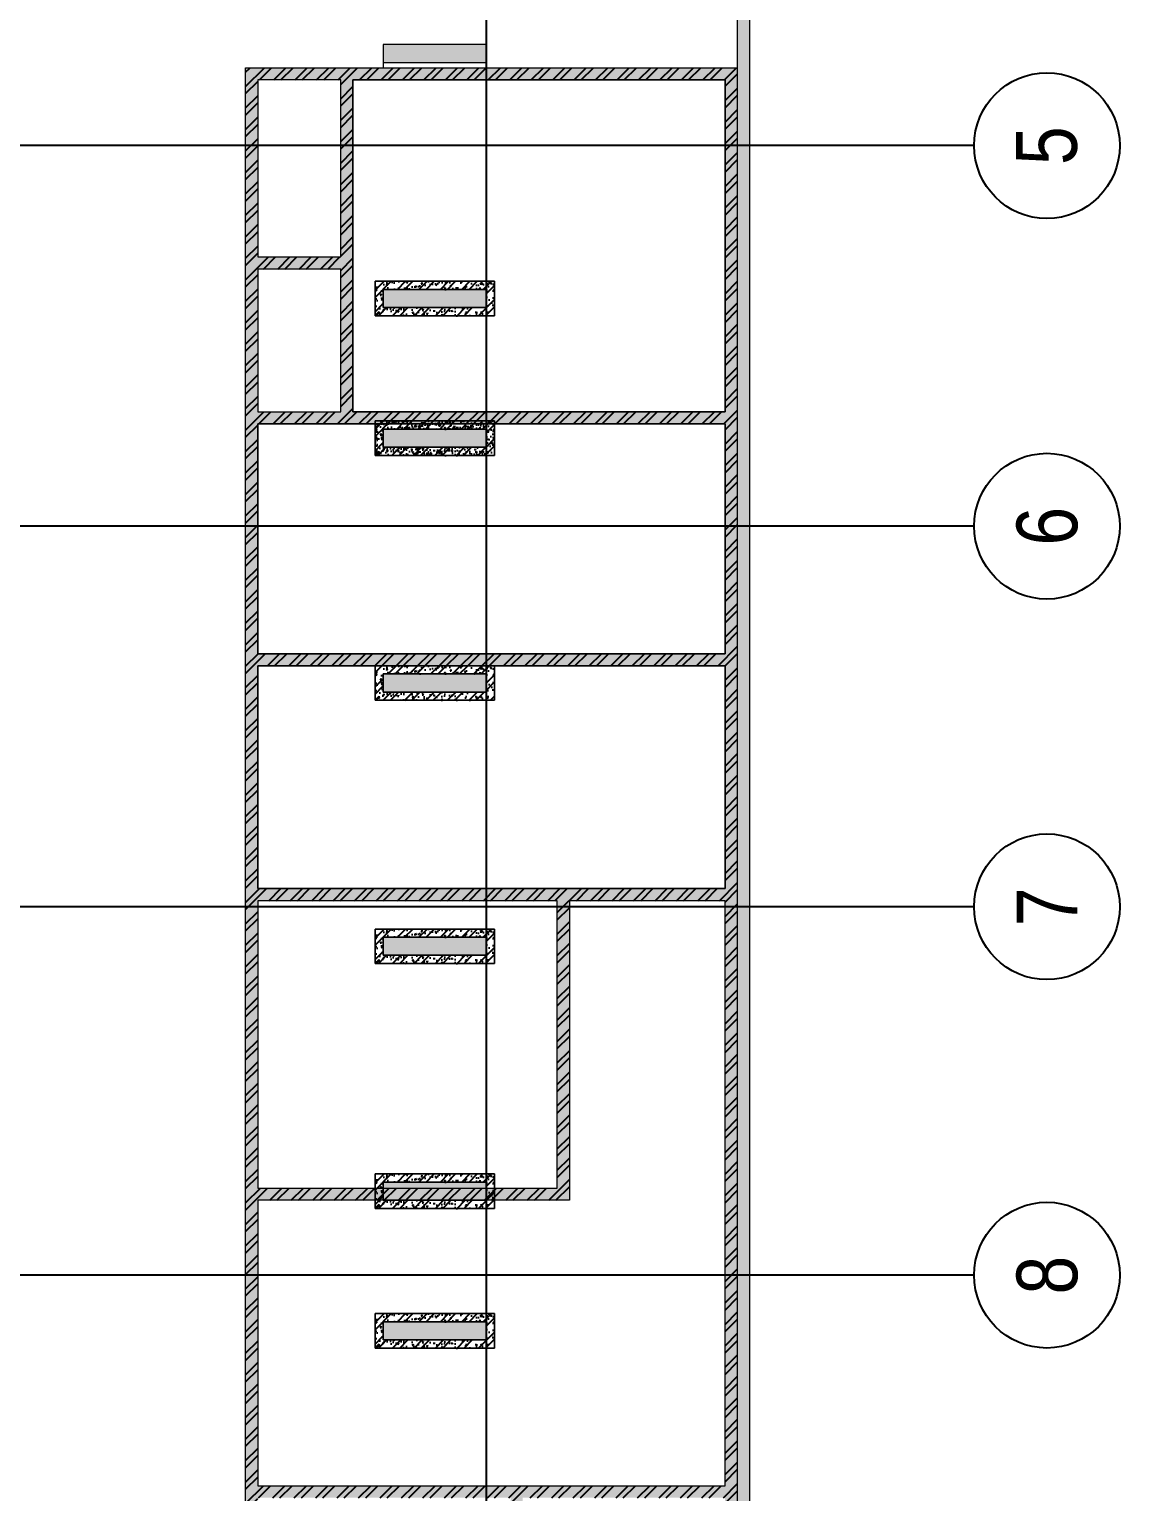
# Model space of a CAD drawing. Header units: millimetres. Extents: x -25197 to 555828, y -17247 to 174153.
# Drawn here: x 88253 to 115203, y 92300 to 128425 of the extents above; entities that cross this region are included whole.
import ezdxf
from ezdxf.enums import TextEntityAlignment as Align

# ---------------------------------------------------------------- set-up
doc = ezdxf.new("R2010")
doc.units = ezdxf.units.MM
doc.header["$LTSCALE"] = 250
doc.linetypes.add('CHG_XX_Cot_Ham 2$0$MB_Luoi truc$0$HTT Hidden 21', pattern=[3, 2, -1])
doc.linetypes.add('CHG_XX_Luoi truc$0$MB_Luoi truc$0$Center101', pattern=[13, 10, -1, 1, -1])
for name, color, linetype, lineweight in [('CHG_XX_Cot_Ham 2$0$NS-DuongBao', 3, 'Continuous', 18), ('CHG_XX_Cot_Ham 2$0$NS-Hatch', 8, 'Continuous', 25), ('CHG_XX_Cot_Ham 2$0$NS-Pier-H2', 150, 'Continuous', 13), ('CHG_XX_Cot_Ham 2$0$NS-Pier-H2 @ 1 VP1', 150, 'Continuous', 13), ('CHG_XX_Cot_Ham 2$0$NS-Pier-H2 @ 1 VP2', 150, 'Continuous', 13), ('CHG_XX_Cot_Ham 2$0$NS-Pier-H2 @ 1 VP3', 150, 'Continuous', 13), ('CHG_XX_Cot_Ham 2$0$NS-Pier-H2 @ 1 VPModel', 150, 'Continuous', 13), ('CHG_XX_Cot_Ham 2$0$NS-Pier-H2 @ 150', 150, 'Continuous', 13), ('CTHEP', 2, 'Continuous', 50)]:
    doc.layers.add(name, color=color, linetype=linetype, lineweight=lineweight)
doc.layers.add('CHG_XX_Luoi truc$0$Grid', color=34, linetype='Continuous')
doc.layers.add('CHG_XX_Luoi truc$0$Grid Line', color=8, linetype='CHG_XX_Luoi truc$0$MB_Luoi truc$0$Center101')
doc.styles.add('CHG_XX_Luoi truc$0$MB_Luoi truc$0$Grid A-F$0$VNI-HelveCB', font='VHELVCB_0.TTF')
pattern_1 = [(45, (0, 0), (-265.16504, 265.16504), []), (45, (176.78, 0), (-265.16504, 265.16504), [])]

# ---------------------------------------------------------------- blocks, each defined once
blk = doc.blocks.new('*U2316')
at = {"layer": 'CHG_XX_Cot_Ham 2$0$NS-Pier-H2 @ 1 VP1'}
h = blk.add_hatch(color=256, dxfattribs=at)
h.dxf.hatch_style = 1
h.paths.add_polyline_path([(450, 0), (0, 0), (0, -2550), (450, -2550)])
at = {"layer": 'CHG_XX_Cot_Ham 2$0$NS-Pier-H2 @ 1 VP2'}
h = blk.add_hatch(color=256, dxfattribs=at)
h.dxf.hatch_style = 1
h.paths.add_polyline_path([(450, 0), (0, 0), (0, -2550), (450, -2550)])
at = {"layer": 'CHG_XX_Cot_Ham 2$0$NS-Pier-H2 @ 1 VP3'}
h = blk.add_hatch(color=256, dxfattribs=at)
h.dxf.hatch_style = 1
h.paths.add_polyline_path([(450, 0), (0, 0), (0, -2550), (450, -2550)])
at = {"layer": 'CHG_XX_Cot_Ham 2$0$NS-Pier-H2 @ 1 VPModel'}
h = blk.add_hatch(color=256, dxfattribs=at)
h.dxf.hatch_style = 1
h.paths.add_polyline_path([(450, 0), (0, 0), (0, -2550), (450, -2550)])
at = {"layer": 'CHG_XX_Cot_Ham 2$0$NS-Pier-H2 @ 150'}
h = blk.add_hatch(color=256, dxfattribs=at)
h.dxf.hatch_style = 1
h.paths.add_polyline_path([(450, 0), (0, 0), (0, -2550), (450, -2550)])
blk = doc.blocks.new('CHG_XX_Cot_Ham 2$0$Block A_C450x2250')
at = {"layer": 'CHG_XX_Cot_Ham 2$0$NS-Pier-H2'}
blk.add_lwpolyline([(450, -2550), (0, -2550), (0, 0), (450, 0)], close=True, dxfattribs=at)
blk.add_blockref('*U2316', (0, 0), dxfattribs=at)
blk = doc.blocks.new('*U2169')
at = {"layer": 'CHG_XX_Luoi truc$0$Grid Line'}
blk.add_line((0, 0), (0, 608), dxfattribs=at)
at = {"layer": 'CHG_XX_Luoi truc$0$Grid', "lineweight": -2, "style": 'CHG_XX_Luoi truc$0$MB_Luoi truc$0$Grid A-F$0$VNI-HelveCB'}
for tag, p in [('GRIDSUB', (0, 617)), ('GRID', (0, -9))]:
    blk.add_attdef(tag, text='', height=5, dxfattribs=at).set_placement(p, align=Align.MIDDLE)
blk = doc.blocks.new('*U2171')
at = {"layer": 'CHG_XX_Luoi truc$0$Grid', "lineweight": -2}
blk.add_line((0, -3), (0, 0), dxfattribs=at)
blk.add_circle((0, -9), 6, dxfattribs=at)
at = {"layer": 'CHG_XX_Luoi truc$0$Grid Line'}
blk.add_line((0, 0), (0, 438), dxfattribs=at)
at = {"layer": 'CHG_XX_Luoi truc$0$Grid', "lineweight": -2, "style": 'CHG_XX_Luoi truc$0$MB_Luoi truc$0$Grid A-F$0$VNI-HelveCB'}
for tag, p in [('GRIDSUB', (0, 447)), ('GRID', (0, -9))]:
    blk.add_attdef(tag, text='', height=5, dxfattribs=at).set_placement(p, align=Align.MIDDLE)
blk = doc.blocks.new('CHG_XX_Luoi truc')
at = {"layer": 'CHG_XX_Luoi truc$0$Grid', "xscale": 300, "yscale": 300, "zscale": 300}
blk.add_blockref('*U2169', (99550, -12747), dxfattribs=at)
at = {"layer": 'CHG_XX_Luoi truc$0$Grid'}
ref = blk.add_blockref('*U2171', (110703, 125550), dxfattribs=dict(at, xscale=300.0000000000013, yscale=300.0000000000013, zscale=300.0000000000013, rotation=90))
ref.add_attrib('GRID', '5', dxfattribs={"lineweight": -2, "height": 1500, "rotation": 90, "style": 'CHG_XX_Luoi truc$0$MB_Luoi truc$0$Grid A-F$0$VNI-HelveCB'}).set_placement((113403, 125550), align=Align.MIDDLE)
ref = blk.add_blockref('*U2171', (110703, 116150), dxfattribs=dict(at, xscale=300.0000000000013, yscale=300.0000000000013, zscale=300.0000000000013, rotation=90))
ref.add_attrib('GRID', '6', dxfattribs={"lineweight": -2, "height": 1500, "rotation": 90, "style": 'CHG_XX_Luoi truc$0$MB_Luoi truc$0$Grid A-F$0$VNI-HelveCB'}).set_placement((113403, 116150), align=Align.MIDDLE)
ref = blk.add_blockref('*U2171', (110703, 106750), dxfattribs=dict(at, xscale=300.0000000000013, yscale=300.0000000000013, zscale=300.0000000000013, rotation=90))
ref.add_attrib('GRID', '7', dxfattribs={"lineweight": -2, "height": 1500, "rotation": 90, "style": 'CHG_XX_Luoi truc$0$MB_Luoi truc$0$Grid A-F$0$VNI-HelveCB'}).set_placement((113403, 106750), align=Align.MIDDLE)
ref = blk.add_blockref('*U2171', (110703, 97650), dxfattribs=dict(at, xscale=300.0000000000013, yscale=300.0000000000013, zscale=300.0000000000013, rotation=90))
ref.add_attrib('GRID', '8', dxfattribs={"lineweight": -2, "height": 1500, "rotation": 90, "style": 'CHG_XX_Luoi truc$0$MB_Luoi truc$0$Grid A-F$0$VNI-HelveCB'}).set_placement((113403, 97650), align=Align.MIDDLE)
blk = doc.blocks.new('CHG_XX_Cot_Ham 2')
at = {"layer": 'CHG_XX_Cot_Ham 2$0$NS-Hatch'}
h = blk.add_hatch(dxfattribs=at)
h.set_pattern_fill('ANSI32', color=256, scale=1000, style=0)
h.set_pattern_definition(pattern_1)
h.paths.add_polyline_path([(93600, 76300), (105750.8, 76300), (105750.8, 127475), (93600, 127475)])
h.paths.add_polyline_path([(93900, 107200), (93900, 112700), (105450.8, 112700), (105450.8, 107200)], flags=16)
h.paths.add_polyline_path([(101300.8, 106900), (101300.8, 99800), (93900, 99800), (93900, 106900)], flags=16)
h.paths.add_polyline_path([(93900, 113000), (93900, 118675), (105450.8, 118675), (105450.8, 113000)], flags=16)
h.paths.add_polyline_path([(101600.8, 106900), (105450.8, 106900), (105450.8, 92450), (93900, 92450), (93900, 99500), (101600.8, 99500)], flags=16)
h.paths.add_polyline_path([(93900, 118975), (93900, 122500), (95950, 122500), (95950, 118975)], flags=16)
h.paths.add_polyline_path([(96250, 118975), (96250, 127175), (105450.8, 127175), (105450.8, 118975)], flags=16)
h.paths.add_polyline_path([(100150.8, 92150), (100150.8, 87350), (93900, 87350), (93900, 92150)], flags=16)
h.paths.add_polyline_path([(93900, 122800), (93900, 127175), (95950, 127175), (95950, 122800)], flags=16)
h.paths.add_polyline_path([(100450.8, 92150), (105450.8, 92150), (105450.8, 81950), (100450.8, 81950)], flags=16)
h.paths.add_polyline_path([(100150.8, 87050), (100150.8, 81950), (93900, 81950), (93900, 87050)], flags=16)
h.paths.add_polyline_path([(105450.8, 81650), (105450.8, 76600), (93900, 76600), (93900, 81650)], flags=16)
h = blk.add_hatch(dxfattribs=at)
h.set_pattern_fill('AR-CONC', color=256, scale=50)
h.set_pattern_definition([(50, (-50, -50), (358.6301, -31.37607), [37.5, -412.5]), (355, (-50, -50), (-69.3757, 376.0961), [30, -330]), (100.45144, (-20.1, -52.6), (289.2544, 344.72), [31.8701, -350.57106]), (46.1842, (-50, 50), (533.6207, -82.7596), [56.25, -618.75]), (96.63564, (-5.53, 43.1), (467.331, 487.0593), [47.8052, -525.8569]), (351.18416, (-50, 50), (467.331, 487.0593), [45, -495]), (21, (0, 25), (298.4535, -201.30945), [37.5, -412.5]), (326, (0, 25), (121.6577, 362.575), [30, -330]), (71.45144, (24.87, 8.22), (420.1112, 161.2656), [31.8701, -350.57106]), (37.5, (-50, -50), (6.07993, 166.44693), [0, -326, 0, -335, 0, -331.25]), (7.5, (-50, -50), (131.53477, 197.20586), [0, -191, 0, -318.5, 0, -126.25]), (327.5, (-161.5, -50), (266.91122, -11.27744), [0, -125, 0, -390, 0, -517.5]), (317.5, (-211.5, -50), (291.5931, 50.0525), [0, -162.5, 0, -259, 0, -367.5])])
h.paths.add_polyline_path([(105750, 127475), (93600, 127475), (93600, 76300), (105750.8, 76300)])
h.paths.add_polyline_path([(93900, 107200), (93900, 112700), (105450.8, 112700), (105450.8, 107200)], flags=16)
h.paths.add_polyline_path([(101300.8, 106900), (101300.8, 99800), (93900, 99800), (93900, 106900)], flags=16)
h.paths.add_polyline_path([(93900, 113000), (93900, 118675), (105450.8, 118675), (105450.8, 113000)], flags=16)
h.paths.add_polyline_path([(101600.8, 106900), (105450.8, 106900), (105450.8, 92450), (93900, 92450), (93900, 99500), (101600.8, 99500)], flags=16)
h.paths.add_polyline_path([(93900, 118975), (93900, 122500), (95950, 122500), (95950, 118975)], flags=16)
h.paths.add_polyline_path([(96250, 118975), (96250, 127175), (105450.8, 127175), (105450.8, 118975)], flags=16)
h.paths.add_polyline_path([(100150.8, 92150), (100150.8, 87350), (93900, 87350), (93900, 92150)], flags=16)
h.paths.add_polyline_path([(93900, 122800), (93900, 127175), (95950, 127175), (95950, 122800)], flags=16)
h.paths.add_polyline_path([(100450.8, 92150), (105450.8, 92150), (105450.8, 81950), (100450.8, 81950)], flags=16)
h.paths.add_polyline_path([(100150.8, 87050), (100150.8, 81950), (93900, 81950), (93900, 87050)], flags=16)
h.paths.add_polyline_path([(105450.8, 81650), (105450.8, 76600), (93900, 76600), (93900, 81650)], flags=16)
h = blk.add_hatch(dxfattribs=at)
h.set_pattern_fill('AR-CONC', color=256, scale=50)
h.set_pattern_definition([(50, (-2213768.6, 588216.82), (358.63009, -31.376067), [37.5, -412.5]), (355, (-2213768.6, 588216.82), (-69.375667, 376.096067), [30, -330]), (100.451444, (-2213738.7, 588214.2), (289.254423, 344.719995), [31.870096, -350.571056]), (46.1842, (-2213768.6, 588316.8), (533.620665, -82.75964), [56.25, -618.75]), (96.635635, (-2213724.1, 588309.9), (467.33097, 487.0593), [47.80517, -525.85688]), (351.184164, (-2213768.6, 588316.8), (467.33097, 487.0593), [45, -495]), (21, (-2213718.6, 588291.82), (298.453526, -201.309445), [37.5, -412.5]), (326, (-2213718.6, 588291.82), (121.657666, 362.57502), [30, -330]), (71.451445, (-2213693.72, 588275.05), (420.11119, 161.265576), [31.870095, -350.571056]), (37.5, (-2213768.59, 588216.82), (6.079928, 166.446927), [0, -326, 0, -335, 0, -331.25]), (7.5, (-2213768.59, 588216.82), (131.534769, 197.205856), [0, -191, 0, -318.5, 0, -126.25]), (327.5, (-2213880.09, 588216.82), (266.911218, -11.277436), [0, -125, 0, -390, 0, -517.5]), (317.5, (-2213930.1, 588216.82), (291.593085, 50.052491), [0, -162.5, 0, -259, 0, -367.5])])
h.paths.add_polyline_path([(96800.8, 121350), (99750.8, 121350), (99750.8, 122200), (96800.8, 122200)])
h.paths.add_polyline_path([(97000.8, 121550), (99550.8, 121550), (99550.8, 122000), (97000.8, 122000)], flags=16)
h = blk.add_hatch(dxfattribs=at)
h.set_pattern_fill('ANSI32,_O', color=256, scale=1000)
h.set_pattern_definition([(45, (-2213768.6, 588216.82), (-265.16504, 265.16504), []), (45, (-2213591.8, 588216.82), (-265.16504, 265.16504), [])])
h.paths.add_polyline_path([(96800.8, 121350), (99750.8, 121350), (99750.8, 122200), (96800.8, 122200)])
h.paths.add_polyline_path([(97000.8, 121550), (99550.8, 121550), (99550.8, 122000), (97000.8, 122000)], flags=16)
h = blk.add_hatch(dxfattribs=at)
h.set_pattern_fill('AR-CONC', color=256, scale=50)
h.set_pattern_definition([(50, (-2213768.6, 584766.82), (358.63009, -31.376067), [37.5, -412.5]), (355, (-2213768.6, 584766.82), (-69.375667, 376.096067), [30, -330]), (100.451444, (-2213738.7, 584764.2), (289.254423, 344.719995), [31.870096, -350.571056]), (46.1842, (-2213768.6, 584866.8), (533.620665, -82.75964), [56.25, -618.75]), (96.635635, (-2213724.1, 584859.9), (467.33097, 487.0593), [47.80517, -525.85688]), (351.184164, (-2213768.6, 584866.8), (467.33097, 487.0593), [45, -495]), (21, (-2213718.6, 584841.82), (298.453526, -201.309445), [37.5, -412.5]), (326, (-2213718.6, 584841.82), (121.657666, 362.57502), [30, -330]), (71.451445, (-2213693.72, 584825.05), (420.11119, 161.265576), [31.870095, -350.571056]), (37.5, (-2213768.59, 584766.82), (6.079928, 166.446927), [0, -326, 0, -335, 0, -331.25]), (7.5, (-2213768.59, 584766.82), (131.534769, 197.205856), [0, -191, 0, -318.5, 0, -126.25]), (327.5, (-2213880.09, 584766.82), (266.911218, -11.277436), [0, -125, 0, -390, 0, -517.5]), (317.5, (-2213930.1, 584766.82), (291.593085, 50.052491), [0, -162.5, 0, -259, 0, -367.5])])
h.paths.add_polyline_path([(96800.8, 117900), (99750.8, 117900), (99750.8, 118750), (96800.8, 118750)])
h.paths.add_polyline_path([(97000.8, 118100), (99550.8, 118100), (99550.8, 118550), (97000.8, 118550)], flags=16)
h = blk.add_hatch(dxfattribs=at)
h.set_pattern_fill('ANSI32', color=256, scale=1000, style=0)
h.set_pattern_definition(pattern_1)
h.paths.add_polyline_path([(99550.8, 118100), (97000.8, 118100), (97000.8, 118550), (99550.8, 118550)], flags=16)
h.paths.add_polyline_path([(99750.8, 117900), (96800.8, 117900), (96800.8, 118750), (99750.8, 118750)])
h = blk.add_hatch(dxfattribs=at)
h.set_pattern_fill('AR-CONC', color=256, scale=50)
h.set_pattern_definition([(50, (-50, -50), (358.6301, -31.37607), [37.5, -412.5]), (355, (-50, -50), (-69.3757, 376.0961), [30, -330]), (100.45144, (-20.1, -52.6), (289.2544, 344.72), [31.8701, -350.57106]), (46.1842, (-50, 50), (533.6207, -82.7596), [56.25, -618.75]), (96.63564, (-5.53, 43.1), (467.331, 487.0593), [47.8052, -525.8569]), (351.18416, (-50, 50), (467.331, 487.0593), [45, -495]), (21, (0, 25), (298.4535, -201.30945), [37.5, -412.5]), (326, (0, 25), (121.6577, 362.575), [30, -330]), (71.45144, (24.87, 8.22), (420.1112, 161.2656), [31.8701, -350.57106]), (37.5, (-50, -50), (6.07993, 166.44693), [0, -326, 0, -335, 0, -331.25]), (7.5, (-50, -50), (131.53477, 197.20586), [0, -191, 0, -318.5, 0, -126.25]), (327.5, (-161.5, -50), (266.91122, -11.27744), [0, -125, 0, -390, 0, -517.5]), (317.5, (-211.5, -50), (291.5931, 50.0525), [0, -162.5, 0, -259, 0, -367.5])])
h.paths.add_polyline_path([(99550.8, 118100), (97000.8, 118100), (97000.8, 118550), (99550.8, 118550)], flags=16)
h.paths.add_polyline_path([(99750.8, 117900), (96800.8, 117900), (96800.8, 118750), (99750.8, 118750)])
h = blk.add_hatch(dxfattribs=at)
h.set_pattern_fill('AR-CONC', color=256, scale=50)
h.set_pattern_definition([(50, (-2213768.6, 578716.82), (358.63009, -31.376067), [37.5, -412.5]), (355, (-2213768.6, 578716.82), (-69.375667, 376.096067), [30, -330]), (100.451444, (-2213738.7, 578714.2), (289.254423, 344.719995), [31.870096, -350.571056]), (46.1842, (-2213768.6, 578816.8), (533.620665, -82.75964), [56.25, -618.75]), (96.635635, (-2213724.1, 578809.9), (467.33097, 487.0593), [47.80517, -525.85688]), (351.184164, (-2213768.6, 578816.8), (467.33097, 487.0593), [45, -495]), (21, (-2213718.6, 578791.82), (298.453526, -201.309445), [37.5, -412.5]), (326, (-2213718.6, 578791.82), (121.657666, 362.57502), [30, -330]), (71.451445, (-2213693.72, 578775.05), (420.11119, 161.265576), [31.870095, -350.571056]), (37.5, (-2213768.59, 578716.82), (6.079928, 166.446927), [0, -326, 0, -335, 0, -331.25]), (7.5, (-2213768.59, 578716.82), (131.534769, 197.205856), [0, -191, 0, -318.5, 0, -126.25]), (327.5, (-2213880.09, 578716.82), (266.911218, -11.277436), [0, -125, 0, -390, 0, -517.5]), (317.5, (-2213930.1, 578716.82), (291.593085, 50.052491), [0, -162.5, 0, -259, 0, -367.5])])
h.paths.add_polyline_path([(96800.8, 111850), (99750.8, 111850), (99750.8, 112700), (96800.8, 112700)])
h.paths.add_polyline_path([(97000.8, 112050), (99550.8, 112050), (99550.8, 112500), (97000.8, 112500)], flags=16)
h = blk.add_hatch(dxfattribs=at)
h.set_pattern_fill('ANSI32', color=256, scale=1000, style=0)
h.set_pattern_definition(pattern_1)
h.paths.add_polyline_path([(99550.8, 112050), (97000.8, 112050), (97000.8, 112500), (99550.8, 112500)], flags=16)
h.paths.add_polyline_path([(99750.8, 111850), (96800.8, 111850), (96800.8, 112700), (99750.8, 112700)])
h = blk.add_hatch(dxfattribs=at)
h.set_pattern_fill('ANSI32', color=256, scale=1000, style=0)
h.set_pattern_definition([(45, (-50, -50), (-265.165, 265.165), []), (45, (126.78, -50), (-265.165, 265.165), [])])
h.paths.add_polyline_path([(99550.8, 112050), (97000.8, 112050), (97000.8, 112500), (99550.8, 112500)], flags=16)
h.paths.add_polyline_path([(99750.8, 111850), (96800.8, 111850), (96800.8, 112700), (99750.8, 112700)])
h = blk.add_hatch(dxfattribs=at)
h.set_pattern_fill('AR-CONC', color=256, scale=50)
h.set_pattern_definition([(50, (-2213768.6, 572216.82), (358.63009, -31.376067), [37.5, -412.5]), (355, (-2213768.6, 572216.82), (-69.375667, 376.096067), [30, -330]), (100.451444, (-2213738.7, 572214.2), (289.254423, 344.719995), [31.870096, -350.571056]), (46.1842, (-2213768.6, 572316.8), (533.620665, -82.75964), [56.25, -618.75]), (96.635635, (-2213724.1, 572309.9), (467.33097, 487.0593), [47.80517, -525.85688]), (351.184164, (-2213768.6, 572316.8), (467.33097, 487.0593), [45, -495]), (21, (-2213718.6, 572291.82), (298.453526, -201.309445), [37.5, -412.5]), (326, (-2213718.6, 572291.82), (121.657666, 362.57502), [30, -330]), (71.451445, (-2213693.72, 572275.05), (420.11119, 161.265576), [31.870095, -350.571056]), (37.5, (-2213768.59, 572216.82), (6.079928, 166.446927), [0, -326, 0, -335, 0, -331.25]), (7.5, (-2213768.59, 572216.82), (131.534769, 197.205856), [0, -191, 0, -318.5, 0, -126.25]), (327.5, (-2213880.09, 572216.82), (266.911218, -11.277436), [0, -125, 0, -390, 0, -517.5]), (317.5, (-2213930.1, 572216.82), (291.593085, 50.052491), [0, -162.5, 0, -259, 0, -367.5])])
h.paths.add_polyline_path([(96800.8, 105350), (99750.8, 105350), (99750.8, 106200), (96800.8, 106200)])
h.paths.add_polyline_path([(97000.8, 105550), (99550.8, 105550), (99550.8, 106000), (97000.8, 106000)], flags=16)
h = blk.add_hatch(dxfattribs=at)
h.set_pattern_fill('ANSI32,_O', color=256, scale=1000)
h.set_pattern_definition([(45, (-2213768.6, 572216.82), (-265.16504, 265.16504), []), (45, (-2213591.8, 572216.82), (-265.16504, 265.16504), [])])
h.paths.add_polyline_path([(96800.8, 105350), (99750.8, 105350), (99750.8, 106200), (96800.8, 106200)])
h.paths.add_polyline_path([(97000.8, 105550), (99550.8, 105550), (99550.8, 106000), (97000.8, 106000)], flags=16)
h = blk.add_hatch(dxfattribs=at)
h.set_pattern_fill('AR-CONC', color=256, scale=50)
h.set_pattern_definition([(50, (-2213768.6, 566166.82), (358.63009, -31.376067), [37.5, -412.5]), (355, (-2213768.6, 566166.82), (-69.375667, 376.096067), [30, -330]), (100.451444, (-2213738.7, 566164.2), (289.254423, 344.719995), [31.870096, -350.571056]), (46.1842, (-2213768.6, 566266.8), (533.620665, -82.75964), [56.25, -618.75]), (96.635635, (-2213724.1, 566259.9), (467.33097, 487.0593), [47.80517, -525.85688]), (351.184164, (-2213768.6, 566266.8), (467.33097, 487.0593), [45, -495]), (21, (-2213718.6, 566241.82), (298.453526, -201.309445), [37.5, -412.5]), (326, (-2213718.6, 566241.82), (121.657666, 362.57502), [30, -330]), (71.451445, (-2213693.72, 566225.05), (420.11119, 161.265576), [31.870095, -350.571056]), (37.5, (-2213768.59, 566166.82), (6.079928, 166.446927), [0, -326, 0, -335, 0, -331.25]), (7.5, (-2213768.59, 566166.82), (131.534769, 197.205856), [0, -191, 0, -318.5, 0, -126.25]), (327.5, (-2213880.09, 566166.82), (266.911218, -11.277436), [0, -125, 0, -390, 0, -517.5]), (317.5, (-2213930.1, 566166.82), (291.593085, 50.052491), [0, -162.5, 0, -259, 0, -367.5])])
h.paths.add_polyline_path([(96800.8, 99300), (99750.8, 99300), (99750.8, 100150), (96800.8, 100150)])
h.paths.add_polyline_path([(97000.8, 99500), (99550.8, 99500), (99550.8, 99950), (97000.8, 99950)], flags=16)
h = blk.add_hatch(dxfattribs=at)
h.set_pattern_fill('ANSI32,_O', color=256, scale=1000)
h.set_pattern_definition([(45, (-2213768.6, 566166.82), (-265.16504, 265.16504), []), (45, (-2213591.8, 566166.82), (-265.16504, 265.16504), [])])
h.paths.add_polyline_path([(96800.8, 99300), (99750.8, 99300), (99750.8, 100150), (96800.8, 100150)])
h.paths.add_polyline_path([(97000.8, 99500), (99550.8, 99500), (99550.8, 99950), (97000.8, 99950)], flags=16)
h = blk.add_hatch(dxfattribs=at)
h.set_pattern_fill('AR-CONC', color=256, scale=50)
h.set_pattern_definition([(50, (-2213768.6, 562716.82), (358.63009, -31.376067), [37.5, -412.5]), (355, (-2213768.6, 562716.82), (-69.375667, 376.096067), [30, -330]), (100.451444, (-2213738.7, 562714.2), (289.254423, 344.719995), [31.870096, -350.571056]), (46.1842, (-2213768.6, 562816.8), (533.620665, -82.75964), [56.25, -618.75]), (96.635635, (-2213724.1, 562809.9), (467.33097, 487.0593), [47.80517, -525.85688]), (351.184164, (-2213768.6, 562816.8), (467.33097, 487.0593), [45, -495]), (21, (-2213718.6, 562791.82), (298.453526, -201.309445), [37.5, -412.5]), (326, (-2213718.6, 562791.82), (121.657666, 362.57502), [30, -330]), (71.451445, (-2213693.72, 562775.05), (420.11119, 161.265576), [31.870095, -350.571056]), (37.5, (-2213768.59, 562716.82), (6.079928, 166.446927), [0, -326, 0, -335, 0, -331.25]), (7.5, (-2213768.59, 562716.82), (131.534769, 197.205856), [0, -191, 0, -318.5, 0, -126.25]), (327.5, (-2213880.09, 562716.82), (266.911218, -11.277436), [0, -125, 0, -390, 0, -517.5]), (317.5, (-2213930.1, 562716.82), (291.593085, 50.052491), [0, -162.5, 0, -259, 0, -367.5])])
h.paths.add_polyline_path([(96800.8, 95850), (99750.8, 95850), (99750.8, 96700), (96800.8, 96700)])
h.paths.add_polyline_path([(97000.8, 96050), (99550.8, 96050), (99550.8, 96500), (97000.8, 96500)], flags=16)
h = blk.add_hatch(dxfattribs=at)
h.set_pattern_fill('ANSI32,_O', color=256, scale=1000)
h.set_pattern_definition([(45, (-2213768.6, 562716.82), (-265.16504, 265.16504), []), (45, (-2213591.8, 562716.82), (-265.16504, 265.16504), [])])
h.paths.add_polyline_path([(96800.8, 95850), (99750.8, 95850), (99750.8, 96700), (96800.8, 96700)])
h.paths.add_polyline_path([(97000.8, 96050), (99550.8, 96050), (99550.8, 96500), (97000.8, 96500)], flags=16)
at = {"layer": 'CHG_XX_Cot_Ham 2$0$NS-Pier-H2'}
h = blk.add_hatch(color=256, dxfattribs=at)
h.dxf.hatch_style = 1
h.paths.add_polyline_path([(99639.2, 163400), (-10900, 163400), (-10900, 85450), (-300, 85450), (-300, 84050), (32350, 84050), (32350, -9000), (103575.5, -9000), (106050, -6022), (106050, 158254.3)])
h.paths.add_polyline_path([(99533.7, 163100), (105750, 158110.4), (105750, 90450), (105650, 90450), (105750, 90450), (105750, 13850), (105750, 13722.3), (105750, -5913.6), (103434.7, -8700), (93599.8, -8700), (93299.8, -8700), (32650, -8700), (32650, 84350), (0, 84350), (0, 85750), (-10600, 85750), (-10600, 163100), (93600, 163100)], flags=16)
at = {"layer": 'CHG_XX_Cot_Ham 2$0$NS-DuongBao'}
for points in [[(93600, 127475), (105750.8, 127475), (105750.8, 76300), (93600, 76300)], [(95950, 127175), (93900, 127175), (93900, 122800), (95950, 122800)], [(105450.8, 127175), (96250, 127175), (96250, 118975), (105450.8, 118975)], [(96250, 127175), (105450.8, 127175), (105450.8, 118975), (96250, 118975)], [(95950, 122500), (93900, 122500), (93900, 118975), (95950, 118975)], [(96800.8, 122200), (99750.8, 122200), (99750.8, 121350), (96800.8, 121350)], [(105450.8, 118675), (93900, 118675), (93900, 113000), (105450.8, 113000)], [(93900, 118675), (96800.8, 118675), (96800.8, 117900), (99750.8, 117900), (99750.8, 118675), (105450.8, 118675), (105450.8, 113000), (93900, 113000)], [(96800.8, 118750), (99750.8, 118750), (99750.8, 117900), (96800.8, 117900)], [(99750.8, 117900), (96800.8, 117900), (96800.8, 118675), (99750.8, 118675)], [(93900, 112700), (96800.8, 112700), (96800.8, 111850), (99750.8, 111850), (99750.8, 112700), (105450.8, 112700), (105450.8, 107200), (93900, 107200)], [(93900, 112700), (93900, 107200), (105450.8, 107200), (105450.8, 112700)], [(96800.8, 112700), (99750.8, 112700), (99750.8, 111850), (96800.8, 111850)], [(101300.8, 106900), (93900, 106900), (93900, 99800), (101300.8, 99800)], [(105450.8, 103200), (105450.8, 106900), (101600.8, 106900), (101600.8, 99500), (99750.8, 99500), (99750.8, 99300), (96800.8, 99300), (96800.8, 99500), (93900, 99500), (93900, 92450), (105450.8, 92450)], [(105450.8, 92450), (105450.8, 106900), (101600.8, 106900), (101600.8, 99500), (93900, 99500), (93900, 92450)], [(101300.8, 106900), (93900, 106900), (93900, 99800), (96800.8, 99800), (96800.8, 100150), (99750.8, 100150), (99750.8, 99800), (101300.8, 99800)], [(96800.8, 106200), (99750.8, 106200), (99750.8, 105350), (96800.8, 105350)], [(96800.8, 100150), (99750.8, 100150), (99750.8, 99300), (96800.8, 99300)], [(96800.8, 96700), (99750.8, 96700), (99750.8, 95850), (96800.8, 95850)]]:
    blk.add_lwpolyline(points, close=True, dxfattribs=at)
at = {"layer": 'CHG_XX_Cot_Ham 2$0$NS-DuongBao', "color": 1}
for points in [[(96800.8, 121350), (99750.8, 121350), (99750.8, 122200), (96800.8, 122200)], [(97000.8, 122000), (99550.8, 122000), (99550.8, 121550), (97000.8, 121550)], [(96800.8, 117900), (99750.8, 117900), (99750.8, 118750), (96800.8, 118750)], [(97000.8, 118550), (99550.8, 118550), (99550.8, 118100), (97000.8, 118100)], [(96800.8, 111850), (99750.8, 111850), (99750.8, 112700), (96800.8, 112700)], [(97000.8, 112500), (99550.8, 112500), (99550.8, 112050), (97000.8, 112050)], [(96800.8, 105350), (99750.8, 105350), (99750.8, 106200), (96800.8, 106200)], [(97000.8, 106000), (99550.8, 106000), (99550.8, 105550), (97000.8, 105550)], [(96800.8, 99300), (99750.8, 99300), (99750.8, 100150), (96800.8, 100150)], [(97000.8, 99950), (99550.8, 99950), (99550.8, 99500), (97000.8, 99500)], [(96800.8, 95850), (99750.8, 95850), (99750.8, 96700), (96800.8, 96700)], [(97000.8, 96500), (99550.8, 96500), (99550.8, 96050), (97000.8, 96050)]]:
    blk.add_lwpolyline(points, close=True, dxfattribs=at)
at = {"layer": 'CHG_XX_Cot_Ham 2$0$NS-Pier-H2'}
for p, q in [((106050, 158254.3), (106050, -6022)), ((105750, 158110.4), (105750, 90450)), ((97000, 127925), (97000, 127475)), ((99550, 127475), (99550, 127925)), ((97000, 127475), (99550, 127475))]:
    blk.add_line(p, q, dxfattribs=at)
at = {"layer": 'CHG_XX_Cot_Ham 2$0$NS-Pier-H2', "linetype": 'CHG_XX_Cot_Ham 2$0$MB_Luoi truc$0$HTT Hidden 21'}
blk.add_lwpolyline([(99639.2, 163400), (106050, 158254.3), (106050, -6022), (103575.5, -9000), (32350, -9000), (32350, 84050), (-300, 84050), (-300, 85450), (-10900, 85450), (-10900, 163400)], close=True, dxfattribs=at)
at = {"layer": 'CHG_XX_Cot_Ham 2$0$NS-Pier-H2'}
for points in [[(96800.8, 122200), (99750.8, 122200), (99750.8, 121350), (96800.8, 121350)], [(97000, 121550), (99550, 121550), (99550, 122000), (97000, 122000)], [(99550.8, 121550), (97000.8, 121550), (97000.8, 122000), (99550.8, 122000)], [(97000, 118100), (99550, 118100), (99550, 118550), (97000, 118550)], [(99550.8, 118100), (97000.8, 118100), (97000.8, 118550), (99550.8, 118550)], [(97000, 112050), (99550, 112050), (99550, 112500), (97000, 112500)], [(99550.8, 112050), (97000.8, 112050), (97000.8, 112500), (99550.8, 112500)], [(96800.8, 106200), (99750.8, 106200), (99750.8, 105350), (96800.8, 105350)], [(97000, 105550), (99550, 105550), (99550, 106000), (97000, 106000)], [(99550.8, 105550), (97000.8, 105550), (97000.8, 106000), (99550.8, 106000)], [(97000, 99500), (99550, 99500), (99550, 99950), (97000, 99950)], [(99550.8, 99500), (97000.8, 99500), (97000.8, 99950), (99550.8, 99950)], [(97000, 96050), (99550, 96050), (99550, 96500), (97000, 96500)], [(99550.8, 96050), (97000.8, 96050), (97000.8, 96500), (99550.8, 96500)]]:
    blk.add_lwpolyline(points, close=True, dxfattribs=at)
blk.add_blockref('CHG_XX_Luoi truc', (0, 0), dxfattribs=at)
at = {"layer": 'CHG_XX_Cot_Ham 2$0$NS-Pier-H2', "xscale": -1, "rotation": 90}
for p in [(97000, 128050), (97000, 122000), (97000, 118550), (97000, 112500), (97000, 106000), (97000, 99950), (97000, 96500)]:
    blk.add_blockref('CHG_XX_Cot_Ham 2$0$Block A_C450x2250', p, dxfattribs=at)

msp = doc.modelspace()

# ---------------------------------------------------------------- block references
at = {"layer": 'CTHEP'}
msp.add_blockref('CHG_XX_Cot_Ham 2', (0, 0), dxfattribs=at)

doc.saveas('drawing.dxf')
